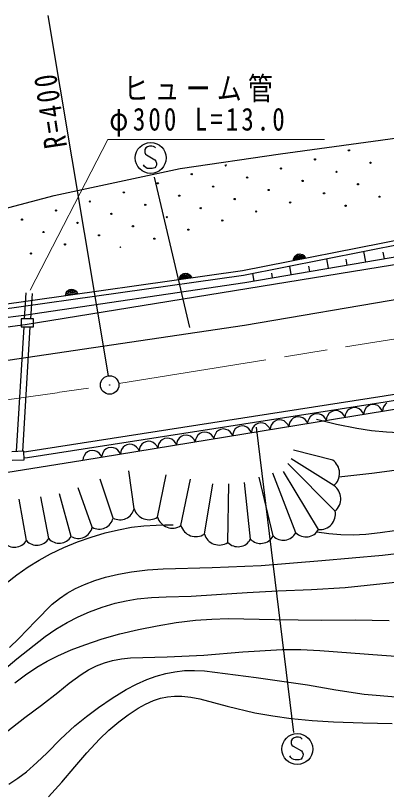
# Model space of a CAD drawing. Units: millimetres, scale not verified. Extents: x 40000 to 680000, y 20000 to 380000.
# Drawn here: x 460548 to 490420, y 266931 to 329356 of the extents above; entities that cross this region are included whole.
import ezdxf

# ---------------------------------------------------------------- set-up
doc = ezdxf.new("R2010")
doc.units = ezdxf.units.MM
doc.header["$LTSCALE"] = 1000
doc.linetypes.add('CHAIN', pattern=[18.5, 12, -1.5, 3.5, -1.5])
for name, color, linetype, lineweight in [('M-BGD', 7, 'Continuous', 25), ('M-BMK', 2, 'CHAIN', 13), ('M-BMK-SRVR', 3, 'Continuous', 25), ('M-STR-HTXT', 7, 'Continuous', 13)]:
    doc.layers.add(name, color=color, linetype=linetype, lineweight=lineweight)
doc.styles.add('ＭＳ ゴシック', font='')
doc.styles.get('ＭＳ ゴシック').set_extended_font_data('MS Gothic')

msp = doc.modelspace()

# ---------------------------------------------------------------- linework, layer by layer
at = {"layer": 'M-BGD'}
for p, q in [((463144, 329356), (468002, 300335)), ((481884, 318221), (503311, 321119)), ((470958, 318556), (470951, 318412)), ((470951, 318412), (470958, 318318)), ((471039, 318693), (470958, 318556)), ((471176, 318787), (471039, 318693)), ((471339, 318831), (471176, 318787)), ((471533, 318831), (471339, 318831)), ((471664, 318806), (471533, 318831)), ((471758, 318762), (471664, 318806)), ((471826, 318687), (471758, 318762)), ((470958, 318318), (471008, 318193)), ((471008, 318193), (471095, 318125)), ((471095, 318125), (471776, 317731)), ((473809, 317020), (481884, 318221)), ((470933, 317193), (470845, 317337)), ((471033, 317100), (470933, 317193)), ((471845, 317193), (471758, 317081)), ((471776, 317731), (471851, 317618)), ((471889, 317312), (471845, 317193)), ((471851, 317618), (471901, 317462)), ((471901, 317462), (471889, 317312)), ((463663, 314866), (473809, 317020)), ((471151, 317043), (471033, 317100)), ((471276, 317025), (471151, 317043)), ((471564, 317025), (471276, 317025)), ((471758, 317081), (471564, 317025)), ((471714, 316335), (474566, 304215)), ((478835, 308821), (515486, 316047)), ((515564, 315655), (478902, 308426)), ((451710, 311696), (463663, 314866)), ((479004, 307838), (514758, 313958)), ((514891, 313169), (461326, 304436)), ((488750, 309512), (488608, 310340)), ((490249, 309769), (490160, 310288)), ((483907, 309821), (482926, 309628)), ((482926, 309628), (482943, 309748)), ((482939, 309694), (483871, 309877)), ((482943, 309748), (482981, 309855)), ((483834, 309934), (482951, 309760)), ((482976, 309828), (483783, 309988)), ((482981, 309855), (483055, 309982)), ((483727, 310040), (483013, 309899)), ((483055, 309982), (483151, 310062)), ((483060, 309972), (483653, 310089)), ((483151, 310062), (483259, 310121)), ((483526, 310128), (483160, 310056)), ((483259, 310121), (483412, 310151)), ((483412, 310151), (483534, 310137)), ((483534, 310137), (483654, 310100)), ((483654, 310100), (483771, 310011)), ((483771, 310011), (483848, 309927)), ((483848, 309927), (483907, 309821)), ((485751, 308997), (485622, 309751)), ((487251, 309254), (487169, 309729)), ((482753, 308481), (482636, 309163)), ((484252, 308739), (484178, 309170)), ((451288, 304926), (478835, 308821)), ((478902, 308426), (451335, 304529)), ((473810, 308300), (474624, 308415)), ((473816, 308326), (473897, 308448)), ((474571, 308470), (473850, 308369)), ((473897, 308448), (473998, 308523)), ((473901, 308439), (474500, 308524)), ((473998, 308523), (474109, 308577)), ((474375, 308569), (474006, 308517)), ((474109, 308577), (474262, 308599)), ((474262, 308599), (474384, 308578)), ((474384, 308578), (474501, 308534)), ((474501, 308534), (474613, 308439)), ((474613, 308439), (474686, 308350)), ((479754, 307966), (479650, 308574)), ((481253, 308224), (481187, 308610)), ((461210, 305228), (479004, 307838)), ((474739, 308242), (473749, 308102)), ((473749, 308102), (473773, 308221)), ((473765, 308167), (474706, 308300)), ((473773, 308221), (473816, 308326)), ((474672, 308359), (473781, 308233)), ((474686, 308350), (474739, 308242)), ((478975, 304400), (500100, 308015)), ((464634, 307028), (464715, 307150)), ((465388, 307172), (464668, 307070)), ((464715, 307150), (464815, 307225)), ((464719, 307141), (465318, 307225)), ((464815, 307225), (464926, 307279)), ((465193, 307271), (464824, 307219)), ((464926, 307279), (465080, 307300)), ((465080, 307300), (465201, 307280)), ((465201, 307280), (465319, 307236)), ((465319, 307236), (465431, 307140)), ((465431, 307140), (465504, 307052)), ((461379, 307005), (461252, 304914)), ((461878, 306975), (461753, 304914)), ((465557, 306944), (464567, 306804)), ((464567, 306804), (464590, 306923)), ((464583, 306869), (465524, 307002)), ((464590, 306923), (464634, 307028)), ((465490, 307060), (464599, 306934)), ((464627, 307001), (465442, 307117)), ((465504, 307052), (465557, 306944)), ((450741, 303877), (461210, 305228)), ((461985, 304914), (460993, 304914)), ((460993, 304914), (460993, 304268)), ((461985, 304268), (461985, 304914)), ((461326, 304436), (450833, 303082)), ((459171, 301486), (478975, 304400)), ((461213, 304268), (460604, 294226)), ((460993, 304268), (461985, 304268)), ((461714, 304268), (461107, 294250)), ((490233, 298708), (510399, 302185)), ((510429, 301683), (490314, 298215)), ((461440, 294233), (490233, 298708)), ((490314, 298215), (461508, 293737)), ((465976, 293549), (493101, 297985)), ((487840, 297775), (487606, 297737)), ((488026, 297747), (487840, 297775)), ((488795, 297780), (488675, 297590)), ((488946, 297898), (488795, 297780)), ((489113, 297983), (488946, 297898)), ((489347, 298021), (489113, 297983)), ((489533, 297994), (489347, 298021)), ((489714, 297930), (489533, 297994)), ((489888, 297789), (489714, 297930)), ((490002, 297657), (489888, 297789)), ((490182, 297837), (490119, 297676)), ((490302, 298027), (490182, 297837)), ((490453, 298144), (490302, 298027)), ((484425, 297158), (484274, 297041)), ((484593, 297244), (484425, 297158)), ((484826, 297282), (484593, 297244)), ((485012, 297254), (484826, 297282)), ((485193, 297191), (485012, 297254)), ((485367, 297049), (485193, 297191)), ((485781, 297287), (485661, 297097)), ((485932, 297405), (485781, 297287)), ((486100, 297490), (485932, 297405)), ((486333, 297528), (486100, 297490)), ((486519, 297501), (486333, 297528)), ((486700, 297437), (486519, 297501)), ((486874, 297296), (486700, 297437)), ((486988, 297164), (486874, 297296)), ((487073, 297000), (486988, 297164)), ((487105, 297183), (487073, 297000)), ((487168, 297344), (487105, 297183)), ((487288, 297534), (487168, 297344)), ((487439, 297651), (487288, 297534)), ((487606, 297737), (487439, 297651)), ((488207, 297684), (488026, 297747)), ((488381, 297542), (488207, 297684)), ((488495, 297410), (488381, 297542)), ((488580, 297246), (488495, 297410)), ((488612, 297429), (488580, 297246)), ((488675, 297590), (488612, 297429)), ((490087, 297492), (490002, 297657)), ((490119, 297676), (490087, 297492)), ((480305, 296543), (480072, 296504)), ((480492, 296515), (480305, 296543)), ((481260, 296548), (481140, 296358)), ((481411, 296665), (481260, 296548)), ((481579, 296751), (481411, 296665)), ((481812, 296789), (481579, 296751)), ((481999, 296761), (481812, 296789)), ((482179, 296698), (481999, 296761)), ((482353, 296556), (482179, 296698)), ((482468, 296424), (482353, 296556)), ((482647, 296604), (482584, 296443)), ((482767, 296794), (482647, 296604)), ((482918, 296912), (482767, 296794)), ((483086, 296997), (482918, 296912)), ((483319, 297035), (483086, 296997)), ((483506, 297008), (483319, 297035)), ((483686, 296945), (483506, 297008)), ((483860, 296803), (483686, 296945)), ((483975, 296671), (483860, 296803)), ((484059, 296507), (483975, 296671)), ((484091, 296690), (484059, 296507)), ((484154, 296851), (484091, 296690)), ((484274, 297041), (484154, 296851)), ((484794, 296832), (486407, 296440)), ((485482, 296917), (485367, 297049)), ((485566, 296753), (485482, 296917)), ((485598, 296936), (485566, 296753)), ((485661, 297097), (485598, 296936)), ((476890, 295926), (476739, 295808)), ((477058, 296011), (476890, 295926)), ((477291, 296050), (477058, 296011)), ((477478, 296022), (477291, 296050)), ((477658, 295959), (477478, 296022)), ((477832, 295817), (477658, 295959)), ((478246, 296055), (478126, 295865)), ((478397, 296172), (478246, 296055)), ((478565, 296258), (478397, 296172)), ((478798, 296296), (478565, 296258)), ((478985, 296268), (478798, 296296)), ((479165, 296205), (478985, 296268)), ((479339, 296063), (479165, 296205)), ((479454, 295931), (479339, 296063)), ((479539, 295767), (479454, 295931)), ((479571, 295950), (479539, 295767)), ((479633, 296112), (479571, 295950)), ((479753, 296301), (479633, 296112)), ((479904, 296419), (479753, 296301)), ((480072, 296504), (479904, 296419)), ((479913, 296194), (482943, 271596)), ((480672, 296452), (480492, 296515)), ((480846, 296310), (480672, 296452)), ((480961, 296178), (480846, 296310)), ((481046, 296014), (480961, 296178)), ((481077, 296197), (481046, 296014)), ((481140, 296358), (481077, 296197)), ((482552, 296260), (482468, 296424)), ((482584, 296443), (482552, 296260)), ((486407, 296440), (488030, 296108)), ((488030, 296108), (489214, 295937)), ((489214, 295937), (490418, 295824)), ((472537, 295272), (472369, 295187)), ((472771, 295310), (472537, 295272)), ((472957, 295283), (472771, 295310)), ((473138, 295219), (472957, 295283)), ((473725, 295315), (473605, 295126)), ((473876, 295433), (473725, 295315)), ((474044, 295518), (473876, 295433)), ((474278, 295557), (474044, 295518)), ((474464, 295529), (474278, 295557)), ((474644, 295466), (474464, 295529)), ((474818, 295324), (474644, 295466)), ((474933, 295192), (474818, 295324)), ((475112, 295372), (475050, 295211)), ((475232, 295562), (475112, 295372)), ((475383, 295679), (475232, 295562)), ((475551, 295765), (475383, 295679)), ((475785, 295803), (475551, 295765)), ((475971, 295776), (475785, 295803)), ((476151, 295712), (475971, 295776)), ((476325, 295571), (476151, 295712)), ((476440, 295438), (476325, 295571)), ((476525, 295274), (476440, 295438)), ((476557, 295458), (476525, 295274)), ((476619, 295619), (476557, 295458)), ((476739, 295808), (476619, 295619)), ((477947, 295685), (477832, 295817)), ((478032, 295521), (477947, 295685)), ((478064, 295704), (478032, 295521)), ((478126, 295865), (478064, 295704)), ((490418, 295824), (492129, 295742)), ((469355, 294694), (469204, 294576)), ((469523, 294779), (469355, 294694)), ((469757, 294817), (469523, 294779)), ((469943, 294790), (469757, 294817)), ((470124, 294726), (469943, 294790)), ((470298, 294585), (470124, 294726)), ((470711, 294823), (470592, 294633)), ((470862, 294940), (470711, 294823)), ((471030, 295026), (470862, 294940)), ((471264, 295064), (471030, 295026)), ((471450, 295036), (471264, 295064)), ((471631, 294973), (471450, 295036)), ((471805, 294831), (471631, 294973)), ((471919, 294699), (471805, 294831)), ((472004, 294535), (471919, 294699)), ((472036, 294718), (472004, 294535)), ((472098, 294879), (472036, 294718)), ((472218, 295069), (472098, 294879)), ((472369, 295187), (472218, 295069)), ((473312, 295078), (473138, 295219)), ((473426, 294945), (473312, 295078)), ((473511, 294781), (473426, 294945)), ((473543, 294965), (473511, 294781)), ((473605, 295126), (473543, 294965)), ((475018, 295028), (474933, 295192)), ((475050, 295211), (475018, 295028)), ((461224, 294256), (460255, 294210)), ((461257, 293572), (461224, 294256)), ((461226, 294208), (461440, 294233)), ((466191, 294083), (466071, 293893)), ((466341, 294201), (466191, 294083)), ((466509, 294286), (466341, 294201)), ((466743, 294324), (466509, 294286)), ((466929, 294297), (466743, 294324)), ((467110, 294234), (466929, 294297)), ((467284, 294092), (467110, 294234)), ((467398, 293960), (467284, 294092)), ((467578, 294140), (467515, 293979)), ((467697, 294330), (467578, 294140)), ((467848, 294447), (467697, 294330)), ((468016, 294533), (467848, 294447)), ((468250, 294571), (468016, 294533)), ((468436, 294543), (468250, 294571)), ((468617, 294480), (468436, 294543)), ((468791, 294338), (468617, 294480)), ((468905, 294206), (468791, 294338)), ((468990, 294042), (468905, 294206)), ((469022, 294225), (468990, 294042)), ((469085, 294386), (469022, 294225)), ((469204, 294576), (469085, 294386)), ((470412, 294453), (470298, 294585)), ((470497, 294289), (470412, 294453)), ((470529, 294472), (470497, 294289)), ((470592, 294633), (470529, 294472)), ((486094, 293544), (482943, 294356)), ((456896, 292094), (465976, 293549)), ((460288, 293526), (461257, 293572)), ((461508, 293737), (461250, 293707)), ((466008, 293732), (465976, 293549)), ((466071, 293893), (466008, 293732)), ((467483, 293796), (467398, 293960)), ((467515, 293979), (467483, 293796)), ((486190, 291490), (482752, 293639)), ((486285, 289437), (482465, 293257)), ((489234, 292480), (491876, 292834)), ((470096, 289628), (469666, 292684)), ((471983, 288947), (472675, 292350)), ((481295, 287431), (480173, 292159)), ((483122, 287694), (481271, 292493)), ((484948, 287956), (482131, 292636)), ((486583, 292185), (489234, 292480)), ((468409, 288880), (467374, 292016)), ((473869, 288267), (474633, 292016)), ((475755, 287586), (476448, 291633)), ((477642, 286906), (477737, 291633)), ((479468, 287168), (478979, 291729)), ((466722, 288131), (465607, 291299)), ((461424, 287059), (460832, 290392)), ((463229, 287221), (462599, 290583)), ((465034, 287383), (464079, 290822)), ((467770, 287679), (468828, 287934)), ((468828, 287934), (469899, 288130)), ((469899, 288130), (470880, 288251)), ((470880, 288251), (471875, 288312)), ((471875, 288312), (472561, 288326)), ((472561, 288326), (473249, 288329)), ((489915, 287706), (491071, 287883)), ((465531, 286950), (466642, 287344)), ((466642, 287344), (467770, 287679)), ((484800, 287766), (485765, 287626)), ((485765, 287626), (486736, 287545)), ((486736, 287545), (487742, 287537)), ((487742, 287537), (488750, 287590)), ((488750, 287590), (489915, 287706)), ((464429, 286495), (465531, 286950)), ((462445, 285494), (463360, 285989)), ((463360, 285989), (464429, 286495)), ((490100, 285886), (492156, 286137)), ((461563, 284948), (462445, 285494)), ((480329, 285064), (485210, 285445)), ((485210, 285445), (490100, 285886)), ((460653, 284312), (461563, 284948)), ((469900, 284543), (471171, 284693)), ((471171, 284693), (472446, 284784)), ((472446, 284784), (476382, 284894)), ((476382, 284894), (480329, 285064)), ((459787, 283635), (460653, 284312)), ((466931, 283851), (467788, 284109)), ((467788, 284109), (468843, 284357)), ((468843, 284357), (469900, 284543)), ((465385, 283206), (466097, 283536)), ((466097, 283536), (466931, 283851)), ((487085, 283288), (492042, 283800)), ((464089, 282403), (464714, 282829)), ((464714, 282829), (465385, 283206)), ((476726, 282710), (479194, 282886)), ((479194, 282886), (481678, 283003)), ((481678, 283003), (484384, 283116)), ((484384, 283116), (487085, 283288)), ((463513, 281938), (464089, 282403)), ((468575, 282009), (469449, 282220)), ((469449, 282220), (470344, 282374)), ((470344, 282374), (471504, 282483)), ((471504, 282483), (472681, 282532)), ((472681, 282532), (474701, 282591)), ((474701, 282591), (476726, 282710)), ((462155, 280583), (463513, 281938)), ((466505, 281314), (467530, 281690)), ((467530, 281690), (468575, 282009)), ((464708, 280469), (465588, 280916)), ((465588, 280916), (466505, 281314)), ((460823, 279168), (462155, 280583)), ((463798, 279930), (464708, 280469)), ((471947, 280208), (473490, 280453)), ((473490, 280453), (475041, 280639)), ((475041, 280639), (476356, 280742)), ((476356, 280742), (477683, 280785)), ((477683, 280785), (481426, 280694)), ((481426, 280694), (485173, 280664)), ((485173, 280664), (487900, 280668)), ((487900, 280668), (490628, 280612)), ((462929, 279344), (463798, 279930)), ((468962, 279545), (470448, 279906)), ((470448, 279906), (471947, 280208)), ((460064, 278451), (460823, 279168)), ((460642, 277526), (462929, 279344)), ((466133, 278676), (467536, 279139)), ((467536, 279139), (468962, 279545)), ((465034, 278261), (466133, 278676)), ((463961, 277791), (465034, 278261)), ((472767, 277697), (475714, 277832)), ((475714, 277832), (478859, 278097)), ((478859, 278097), (482007, 278301)), ((482007, 278301), (483526, 278289)), ((483526, 278289), (485055, 278216)), ((485055, 278216), (490032, 277833)), ((490032, 277833), (495020, 277467)), ((458398, 275664), (460642, 277526)), ((462261, 276856), (463091, 277347)), ((463091, 277347), (463961, 277791)), ((467081, 276962), (467706, 277209)), ((467706, 277209), (468358, 277401)), ((468358, 277401), (469071, 277540)), ((469071, 277540), (469795, 277620)), ((469795, 277620), (472767, 277697)), ((461360, 276253), (462261, 276856)), ((465822, 276265), (466436, 276639)), ((466436, 276639), (467081, 276962)), ((473390, 276499), (474144, 276587)), ((474144, 276587), (474960, 276610)), ((474960, 276610), (475777, 276572)), ((475777, 276572), (479933, 276040)), ((460493, 275600), (461360, 276253)), ((464870, 275570), (465822, 276265)), ((471131, 275867), (471873, 276137)), ((471873, 276137), (472644, 276352)), ((472644, 276352), (473390, 276499)), ((479933, 276040), (484059, 275451)), ((463951, 274825), (464870, 275570)), ((469467, 275057), (470282, 275487)), ((470282, 275487), (471131, 275867)), ((484059, 275451), (486333, 275047)), ((462635, 273794), (463951, 274825)), ((468336, 274368), (469467, 275057)), ((486333, 275047), (488625, 274701)), ((488625, 274701), (491481, 274442)), ((467237, 273628), (468336, 274368)), ((471025, 273895), (471664, 274174)), ((471664, 274174), (472221, 274356)), ((472221, 274356), (472787, 274477)), ((472787, 274477), (473358, 274532)), ((473358, 274532), (473933, 274528)), ((473933, 274528), (474660, 274451)), ((474660, 274451), (475402, 274311)), ((475402, 274311), (477602, 273725)), ((461296, 272823), (462635, 273794)), ((466257, 272904), (467237, 273628)), ((469611, 273032), (470415, 273563)), ((470415, 273563), (471025, 273895)), ((477602, 273725), (479808, 273200)), ((459277, 271266), (461296, 272823)), ((465323, 272140), (466257, 272904)), ((468860, 272465), (469611, 273032)), ((479808, 273200), (481267, 272938)), ((481267, 272938), (482731, 272737)), ((468064, 271781), (468860, 272465)), ((482731, 272737), (484431, 272570)), ((484431, 272570), (486142, 272462)), ((486142, 272462), (488507, 272370)), ((488507, 272370), (490887, 272338)), ((464184, 271076), (465323, 272140)), ((467312, 271054), (468064, 271781)), ((463085, 269967), (464184, 271076)), ((466304, 269973), (467312, 271054)), ((482755, 270942), (482749, 270798)), ((482836, 271079), (482755, 270942)), ((482974, 271173), (482836, 271079)), ((483136, 271217), (482974, 271173)), ((483330, 271217), (483136, 271217)), ((483461, 271192), (483330, 271217)), ((483555, 271148), (483461, 271192)), ((483624, 271073), (483555, 271148)), ((482749, 270798), (482755, 270704)), ((482755, 270704), (482805, 270579)), ((482805, 270579), (482892, 270510)), ((482892, 270510), (483574, 270117)), ((462276, 269180), (463085, 269967)), ((465329, 268836), (466304, 269973)), ((482730, 269579), (482642, 269723)), ((483574, 270117), (483649, 270004)), ((483686, 269698), (483642, 269579)), ((483649, 270004), (483699, 269848)), ((483699, 269848), (483686, 269698)), ((461428, 268438), (462276, 269180)), ((482830, 269485), (482730, 269579)), ((482949, 269429), (482830, 269485)), ((483074, 269410), (482949, 269429)), ((483361, 269410), (483074, 269410)), ((483555, 269467), (483361, 269410)), ((483642, 269579), (483555, 269467)), ((460735, 267913), (461428, 268438)), ((464279, 267606), (465329, 268836)), ((460007, 267436), (460735, 267913)), ((463194, 266426), (464279, 267606))]:
    msp.add_line(p, q, dxfattribs=at)
for centre, radius in [((471439, 317881), 1244), ((487396, 318495), 49.8), ((484663, 317764), 49.8), ((489127, 317494), 49.8), ((474734, 316572), 49.8), ((481931, 317033), 49.8), ((486395, 316764), 49.8), ((472002, 315841), 49.8), ((479198, 316302), 49.8), ((483662, 316033), 49.8), ((476466, 315571), 49.8), ((480930, 315302), 49.8), ((488126, 315763), 49.8), ((469270, 315110), 49.8), ((473734, 314840), 49.8), ((485394, 315032), 49.8), ((489858, 314762), 49.8), ((466537, 314379), 49.8), ((471001, 314109), 49.8), ((478198, 314571), 49.8), ((482662, 314301), 49.8), ((487126, 314031), 49.8), ((463805, 313648), 49.8), ((468269, 313379), 49.8), ((475465, 313840), 49.8), ((479929, 313570), 49.8), ((461073, 312917), 49.8), ((472733, 313109), 49.8), ((477197, 312839), 49.8), ((465537, 312648), 49.8), ((470001, 312378), 49.8), ((474465, 312108), 49.8), ((462804, 311917), 49.8), ((467268, 311647), 49.8), ((464536, 310916), 49.8), ((471732, 311377), 49.8), ((461804, 310185), 49.8), ((468126, 299595), 22.5), ((483236, 270267), 1244)]:
    msp.add_circle(centre, radius, dxfattribs=at)
for centre, radius, start, end in [((477467, 317303), 49.8, 142.21924, 53.41127), ((469000, 310646), 49.8, 45.70694, 154.7312), ((485337, 292480), 1306, 310.78177, 54.54425), ((485432, 290426), 1306, 310.78177, 54.54425), ((468972, 289886), 1154, 240.78221, 347.04242), ((471296, 289998), 1255, 197.15466, 303.17055), ((485062, 289198), 1247, 264.78073, 11.04094), ((467285, 289138), 1154, 240.78221, 347.04242), ((473182, 289318), 1255, 197.15466, 303.17055), ((465597, 288390), 1154, 240.78221, 347.04242), ((475069, 288637), 1255, 197.15466, 303.17055), ((483936, 288510), 1153, 225.05241, 331.31262), ((462266, 287817), 1133, 222.00966, 328.26986), ((464071, 287979), 1133, 222.00966, 328.26986), ((476955, 287956), 1255, 197.15466, 303.17055), ((478456, 287722), 1153, 225.05241, 331.31262), ((480283, 287985), 1153, 225.05241, 331.31262), ((482110, 288247), 1153, 225.05241, 331.31262), ((460460, 287654), 1133, 222.00966, 328.26986)]:
    msp.add_arc(centre, radius, start, end, dxfattribs=at)
at = {"layer": 'M-BMK'}
msp.add_line((468867, 299715), (530388, 309634), dxfattribs=at)
msp.add_arc((376808, 906637), 613872, 273.82065, 278.48497, dxfattribs=at)
at = {"layer": 'M-BMK-SRVR'}
msp.add_circle((468126, 299595), 746, dxfattribs=at)
at = {"layer": 'M-STR-HTXT'}
for q in [(461732, 307245), (485439, 319366)]:
    msp.add_line((467971, 319366), q, dxfattribs=at)

# ---------------------------------------------------------------- texts
at = {"layer": 'M-BGD', "insert": (464737, 318807), "char_height": 1833, "attachment_point": 7, "rotation": 98.7, "style": 'ＭＳ ゴシック'}
msp.add_mtext('\\T1.25;\\W0.8;R=400', dxfattribs=at)
at = {"layer": 'M-STR-HTXT', "char_height": 1833, "attachment_point": 7, "style": 'ＭＳ ゴシック'}
for s, insert in [('\\T1.25;\\W0.8;ヒューム管', (469259, 322367)), ('\\T1.25;\\W0.8;φ300\\~L=13.0', (468108, 319591))]:
    msp.add_mtext(s, dxfattribs=dict(at, insert=insert))

doc.saveas('drawing.dxf')
